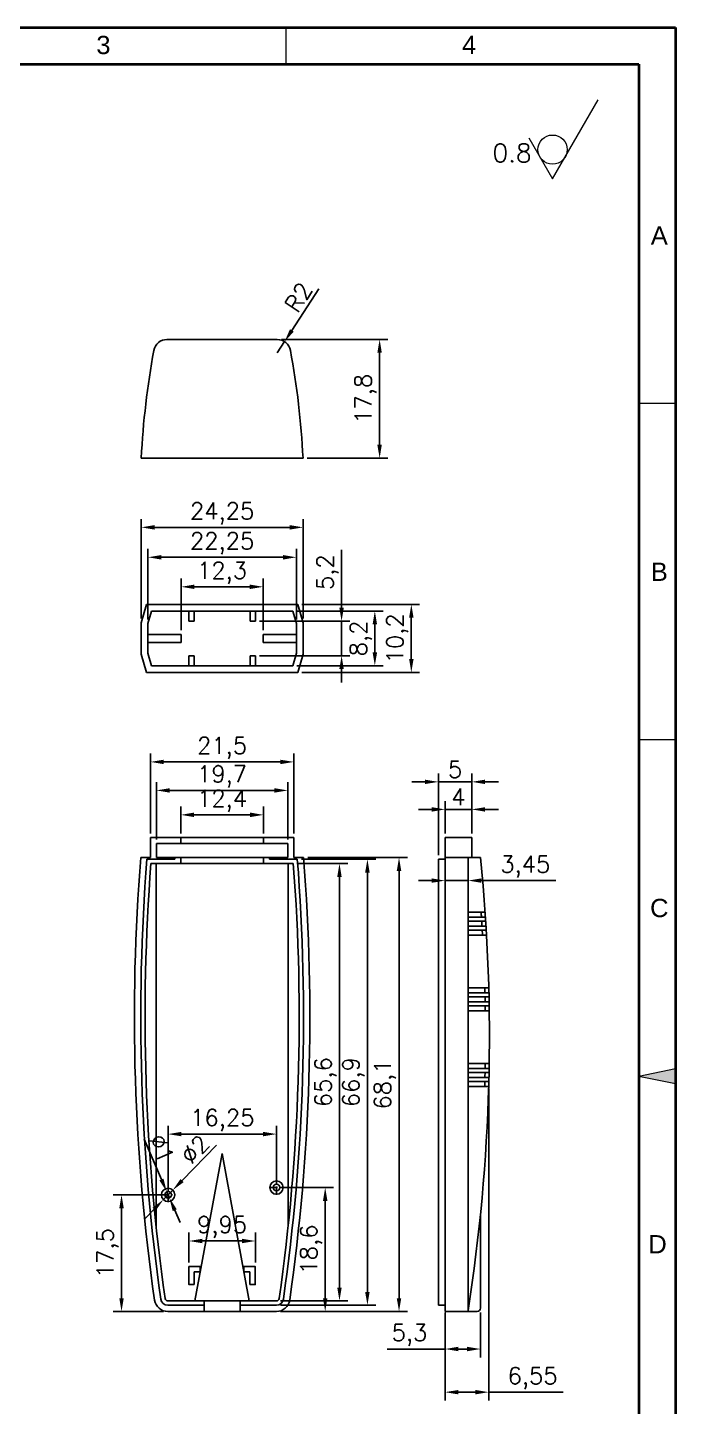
# Model space of a CAD drawing. Header units: millimetres. Extents: x 35339 to 35554, y -471 to -157.
# Drawn here: x 35456.9 to 35554, y -363.5 to -156.7 of the extents above; entities that cross this region are included whole.
import ezdxf
from ezdxf.enums import TextEntityAlignment as Align

# ---------------------------------------------------------------- set-up
doc = ezdxf.new("R2010")
doc.units = ezdxf.units.MM
for name, pattern in [('ACAD_ISO10W100', [18, 12, -3, 0, -3]), ('CENTER', [50.8, 31.75, -6.35, 6.35, -6.35]), ('HIDDEN2', [4.7625, 3.175, -1.5875])]:
    doc.linetypes.add(name, pattern=pattern)
for name, color, linetype, lineweight in [('dim', 82, 'Continuous', 9), ('图层1', 7, 'ACAD_ISO10W100', 15), ('图层5', 7, 'HIDDEN2', 15), ('细实线', 3, 'Continuous', 18)]:
    doc.layers.add(name, color=color, linetype=linetype, lineweight=lineweight)
doc.layers.add('尺寸线', color=7, linetype='Continuous')
doc.styles.get("Standard").update_dxf_attribs({"font": 'txt', "bigfont": 'gbcbig.shx'})
doc.styles.add('样式 3', font='arial.ttf', dxfattribs={"height": 3.8})
doc.dimstyles.new('ISO-25', dxfattribs={"dimtxt": 2.5, "dimasz": 2.5, "dimexe": 1.25, "dimexo": 0.625, "dimtad": 1, "dimtxsty": 'Standard', "dimcen": 2.5, "dimadec": 0, "dimazin": 0, "dimtfac": 1, "dimtmove": 0, "dimatfit": 3, "dimfxl": 0, "dimarcsym": 0})

# ---------------------------------------------------------------- blocks, each defined once
blk = doc.blocks.new('*D2757')
at = {"layer": 'Defpoints', "color": 0, "transparency": 16777216}
for p in [(35498.28, -281.19), (35512.6, -281.19), (35494.23, -349.29)]:
    blk.add_point(p, dxfattribs=at)
at = {"layer": 'dim', "color": 0, "lineweight": -2, "transparency": 16777216}
for p, q in [((35498.91, -281.19), (35513.85, -281.19)), ((35512.6, -347.29), (35512.6, -283.19)), ((35494.85, -349.29), (35513.85, -349.29))]:
    blk.add_line(p, q, dxfattribs=at)
at = {"layer": 'dim', "color": 0, "transparency": 16777216}
for points in [[(35512.26, -283.19), (35512.93, -283.19), (35512.6, -281.19)], [(35512.26, -347.29), (35512.93, -347.29), (35512.6, -349.29)]]:
    blk.add_solid(points, dxfattribs=at)
at = {"layer": 'dim', "color": 0, "transparency": 16777216, "insert": (35510.51, -315.24), "char_height": 2.5, "attachment_point": 5, "rotation": 90}
blk.add_mtext('68,1', dxfattribs=at)
blk = doc.blocks.new('*D2758')
at = {"layer": 'Defpoints', "color": 0, "transparency": 16777216}
for p in [(35497.35, -281.44), (35507.86, -281.44), (35494.23, -348.34)]:
    blk.add_point(p, dxfattribs=at)
at = {"layer": 'dim', "color": 0, "lineweight": -2, "transparency": 16777216}
for p, q in [((35497.97, -281.44), (35509.11, -281.44)), ((35507.86, -346.34), (35507.86, -283.44)), ((35494.85, -348.34), (35509.11, -348.34))]:
    blk.add_line(p, q, dxfattribs=at)
at = {"layer": 'dim', "color": 0, "transparency": 16777216}
for points in [[(35507.52, -283.44), (35508.19, -283.44), (35507.86, -281.44)], [(35507.52, -346.34), (35508.19, -346.34), (35507.86, -348.34)]]:
    blk.add_solid(points, dxfattribs=at)
at = {"layer": 'dim', "color": 0, "transparency": 16777216, "insert": (35505.77, -314.89), "char_height": 2.5, "attachment_point": 5, "rotation": 90}
blk.add_mtext('66,9', dxfattribs=at)
blk = doc.blocks.new('*D2753')
at = {"layer": 'Defpoints', "color": 0, "transparency": 16777216}
for p in [(35496.75, -282.09), (35494.23, -347.69), (35503.67, -347.69)]:
    blk.add_point(p, dxfattribs=at)
at = {"layer": 'dim', "color": 0, "lineweight": -2, "transparency": 16777216}
for p, q in [((35497.37, -282.09), (35504.92, -282.09)), ((35503.67, -284.09), (35503.67, -345.69)), ((35494.85, -347.69), (35504.92, -347.69))]:
    blk.add_line(p, q, dxfattribs=at)
at = {"layer": 'dim', "color": 0, "transparency": 16777216}
for points in [[(35503.34, -284.09), (35504, -284.09), (35503.67, -282.09)], [(35503.34, -345.69), (35504, -345.69), (35503.67, -347.69)]]:
    blk.add_solid(points, dxfattribs=at)
at = {"layer": 'dim', "color": 0, "transparency": 16777216, "insert": (35501.59, -314.89), "char_height": 2.5, "attachment_point": 5, "rotation": 90}
blk.add_mtext('65,6', dxfattribs=at)
blk = doc.blocks.new('*D2754')
at = {"layer": 'Defpoints', "color": 0, "transparency": 16777216}
for p in [(35475.33, -266.85), (35475.33, -278.19), (35496.83, -278.19)]:
    blk.add_point(p, dxfattribs=at)
at = {"layer": 'dim', "color": 0, "lineweight": -2, "transparency": 16777216}
for p, q in [((35475.33, -277.57), (35475.33, -265.6)), ((35496.83, -277.57), (35496.83, -265.6)), ((35494.83, -266.85), (35477.33, -266.85))]:
    blk.add_line(p, q, dxfattribs=at)
at = {"layer": 'dim', "color": 0, "transparency": 16777216}
for points in [[(35477.33, -266.52), (35477.33, -267.18), (35475.33, -266.85)], [(35494.83, -266.52), (35494.83, -267.18), (35496.83, -266.85)]]:
    blk.add_solid(points, dxfattribs=at)
at = {"layer": 'dim', "color": 0, "transparency": 16777216, "insert": (35486.08, -264.77), "char_height": 2.5, "attachment_point": 5}
blk.add_mtext('21,5', dxfattribs=at)
blk = doc.blocks.new('*D2755')
at = {"layer": 'Defpoints', "color": 0, "transparency": 16777216}
for p in [(35479.88, -274.79), (35479.88, -278.19), (35492.28, -278.19)]:
    blk.add_point(p, dxfattribs=at)
at = {"layer": 'dim', "color": 0, "lineweight": -2, "transparency": 16777216}
for p, q in [((35479.88, -277.57), (35479.88, -273.54)), ((35490.28, -274.79), (35481.88, -274.79)), ((35492.28, -277.57), (35492.28, -273.54))]:
    blk.add_line(p, q, dxfattribs=at)
at = {"layer": 'dim', "color": 0, "transparency": 16777216}
for points in [[(35481.88, -274.45), (35481.88, -275.12), (35479.88, -274.79)], [(35490.28, -274.45), (35490.28, -275.12), (35492.28, -274.79)]]:
    blk.add_solid(points, dxfattribs=at)
at = {"layer": 'dim', "color": 0, "transparency": 16777216, "insert": (35486.08, -272.7), "char_height": 2.5, "attachment_point": 5}
blk.add_mtext('12,4', dxfattribs=at)
blk = doc.blocks.new('*D2756')
at = {"layer": 'Defpoints', "color": 0, "transparency": 16777216}
for p in [(35495.93, -271.12), (35476.23, -279.09), (35495.93, -279.09)]:
    blk.add_point(p, dxfattribs=at)
at = {"layer": 'dim', "color": 0, "lineweight": -2, "transparency": 16777216}
for p, q in [((35476.23, -278.47), (35476.23, -269.87)), ((35495.93, -278.47), (35495.93, -269.87)), ((35478.23, -271.12), (35493.93, -271.12))]:
    blk.add_line(p, q, dxfattribs=at)
at = {"layer": 'dim', "color": 0, "transparency": 16777216}
for points in [[(35478.23, -270.79), (35478.23, -271.46), (35476.23, -271.12)], [(35493.93, -270.79), (35493.93, -271.46), (35495.93, -271.12)]]:
    blk.add_solid(points, dxfattribs=at)
at = {"layer": 'dim', "color": 0, "transparency": 16777216, "insert": (35486.08, -269.04), "char_height": 2.5, "attachment_point": 5}
blk.add_mtext('19,7', dxfattribs=at)
blk = doc.blocks.new('*D2759')
at = {"layer": 'Defpoints', "color": 0, "transparency": 16777216}
for p in [(35471, -331.79), (35477.94, -331.79), (35477.94, -349.29)]:
    blk.add_point(p, dxfattribs=at)
at = {"layer": 'dim', "color": 0, "lineweight": -2, "transparency": 16777216}
for p, q in [((35477.31, -331.79), (35469.75, -331.79)), ((35471, -347.29), (35471, -333.79)), ((35477.31, -349.29), (35469.75, -349.29))]:
    blk.add_line(p, q, dxfattribs=at)
at = {"layer": 'dim', "color": 0, "transparency": 16777216}
for points in [[(35470.67, -333.79), (35471.33, -333.79), (35471, -331.79)], [(35470.67, -347.29), (35471.33, -347.29), (35471, -349.29)]]:
    blk.add_solid(points, dxfattribs=at)
at = {"layer": 'dim', "color": 0, "transparency": 16777216, "insert": (35468.92, -340.54), "char_height": 2.5, "attachment_point": 5, "rotation": 90}
blk.add_mtext('17,5', dxfattribs=at)
blk = doc.blocks.new('*D2760')
at = {"layer": 'Defpoints', "color": 0, "transparency": 16777216}
for p in [(35494.23, -330.69), (35494.23, -349.29), (35501.53, -349.29)]:
    blk.add_point(p, dxfattribs=at)
at = {"layer": 'dim', "color": 0, "lineweight": -2, "transparency": 16777216}
for p, q in [((35494.86, -330.69), (35502.78, -330.69)), ((35501.53, -332.69), (35501.53, -347.29)), ((35494.85, -349.29), (35502.78, -349.29))]:
    blk.add_line(p, q, dxfattribs=at)
at = {"layer": 'dim', "color": 0, "transparency": 16777216}
for points in [[(35501.2, -332.69), (35501.86, -332.69), (35501.53, -330.69)], [(35501.2, -347.29), (35501.86, -347.29), (35501.53, -349.29)]]:
    blk.add_solid(points, dxfattribs=at)
at = {"layer": 'dim', "color": 0, "transparency": 16777216, "insert": (35499.45, -339.99), "char_height": 2.5, "attachment_point": 5, "rotation": 90}
blk.add_mtext('18,6', dxfattribs=at)
blk = doc.blocks.new('*D2761')
at = {"layer": 'Defpoints', "color": 0, "transparency": 16777216}
for p in [(35477.98, -322.68), (35494.23, -330.69), (35477.98, -331.79)]:
    blk.add_point(p, dxfattribs=at)
at = {"layer": 'dim', "color": 0, "lineweight": -2, "transparency": 16777216}
for p, q in [((35477.98, -331.17), (35477.98, -321.43)), ((35494.23, -330.07), (35494.23, -321.43)), ((35492.23, -322.68), (35479.98, -322.68))]:
    blk.add_line(p, q, dxfattribs=at)
at = {"layer": 'dim', "color": 0, "transparency": 16777216}
for points in [[(35479.98, -322.34), (35479.98, -323.01), (35477.98, -322.68)], [(35492.23, -322.34), (35492.23, -323.01), (35494.23, -322.68)]]:
    blk.add_solid(points, dxfattribs=at)
at = {"layer": 'dim', "color": 0, "transparency": 16777216, "insert": (35486.11, -320.59), "char_height": 2.5, "attachment_point": 5}
blk.add_mtext('16,25', dxfattribs=at)
blk = doc.blocks.new('*D2762')
at = {"layer": 'Defpoints', "color": 0, "transparency": 16777216}
for p in [(35481.11, -338.71), (35481.11, -342.54), (35491.06, -342.54)]:
    blk.add_point(p, dxfattribs=at)
at = {"layer": 'dim', "color": 0, "lineweight": -2, "transparency": 16777216}
for p, q in [((35481.11, -341.92), (35481.11, -337.46)), ((35489.06, -338.71), (35483.11, -338.71)), ((35491.06, -341.92), (35491.06, -337.46))]:
    blk.add_line(p, q, dxfattribs=at)
at = {"layer": 'dim', "color": 0, "transparency": 16777216}
for points in [[(35483.11, -338.38), (35483.11, -339.05), (35481.11, -338.71)], [(35489.06, -338.38), (35489.06, -339.05), (35491.06, -338.71)]]:
    blk.add_solid(points, dxfattribs=at)
at = {"layer": 'dim', "color": 0, "transparency": 16777216, "insert": (35486.08, -336.63), "char_height": 2.5, "attachment_point": 5}
blk.add_mtext('9,95', dxfattribs=at)
blk = doc.blocks.new('*D2763')
at = {"layer": 'Defpoints', "color": 0, "transparency": 16777216}
for p in [(35477.28, -332.51), (35478.68, -331.08)]:
    blk.add_point(p, dxfattribs=at)
at = {"layer": 'dim', "color": 0, "lineweight": -2, "transparency": 16777216}
for p, q in [((35485.26, -324.34), (35480.08, -329.65)), ((35477.28, -332.51), (35478.68, -331.08)), ((35475.89, -333.94), (35474.49, -335.37))]:
    blk.add_line(p, q, dxfattribs=at)
at = {"layer": 'dim', "color": 0, "transparency": 16777216}
for points in [[(35479.84, -329.42), (35480.31, -329.88), (35478.68, -331.08)], [(35475.65, -333.71), (35476.12, -334.17), (35477.28, -332.51)]]:
    blk.add_solid(points, dxfattribs=at)
at = {"layer": 'dim', "color": 0, "transparency": 16777216, "insert": (35482.02, -324.97), "char_height": 2.5, "attachment_point": 5, "rotation": 45.6877}
blk.add_mtext('∅2', dxfattribs=at)
blk = doc.blocks.new('*D2764')
at = {"layer": 'Defpoints', "color": 0, "transparency": 16777216}
for p in [(35477.78, -331.34), (35478.18, -332.25)]:
    blk.add_point(p, dxfattribs=at)
at = {"layer": 'dim', "color": 0, "lineweight": -2, "transparency": 16777216}
for p, q in [((35474.37, -323.46), (35476.99, -329.5)), ((35478.18, -332.25), (35477.78, -331.34)), ((35478.98, -334.09), (35479.77, -335.92))]:
    blk.add_line(p, q, dxfattribs=at)
at = {"layer": 'dim', "color": 0, "transparency": 16777216}
for points in [[(35477.29, -329.37), (35476.68, -329.63), (35477.78, -331.34)], [(35479.28, -333.96), (35478.67, -334.22), (35478.18, -332.25)]]:
    blk.add_solid(points, dxfattribs=at)
at = {"layer": 'dim', "color": 0, "transparency": 16777216, "insert": (35477, -324.82), "char_height": 2.5, "attachment_point": 5, "rotation": 293.4368}
blk.add_mtext('∅1', dxfattribs=at)
blk = doc.blocks.new('*D2765')
at = {"layer": 'Defpoints', "color": 0, "transparency": 16777216}
for p in [(35523.5, -273.97), (35519.5, -278.19), (35523.5, -278.19)]:
    blk.add_point(p, dxfattribs=at)
at = {"layer": 'dim', "color": 0, "lineweight": -2, "transparency": 16777216}
for p, q in [((35519.5, -277.57), (35519.5, -272.72)), ((35523.5, -277.57), (35523.5, -272.72)), ((35517.5, -273.97), (35515.5, -273.97)), ((35519.5, -273.97), (35523.5, -273.97)), ((35525.5, -273.97), (35527.5, -273.97))]:
    blk.add_line(p, q, dxfattribs=at)
at = {"layer": 'dim', "color": 0, "transparency": 16777216}
for points in [[(35517.5, -273.64), (35517.5, -274.31), (35519.5, -273.97)], [(35525.5, -273.64), (35525.5, -274.31), (35523.5, -273.97)]]:
    blk.add_solid(points, dxfattribs=at)
at = {"layer": 'dim', "color": 0, "transparency": 16777216, "insert": (35521.5, -272.1), "char_height": 2.5, "attachment_point": 5}
blk.add_mtext('4', dxfattribs=at)
blk = doc.blocks.new('*D2766')
at = {"layer": 'Defpoints', "color": 0, "transparency": 16777216}
for p in [(35518.5, -269.84), (35523.5, -278.19), (35518.5, -281.44)]:
    blk.add_point(p, dxfattribs=at)
at = {"layer": 'dim', "color": 0, "lineweight": -2, "transparency": 16777216}
for p, q in [((35518.5, -280.82), (35518.5, -268.59)), ((35523.5, -277.57), (35523.5, -268.59)), ((35516.5, -269.84), (35514.5, -269.84)), ((35523.5, -269.84), (35518.5, -269.84)), ((35525.5, -269.84), (35527.5, -269.84))]:
    blk.add_line(p, q, dxfattribs=at)
at = {"layer": 'dim', "color": 0, "transparency": 16777216}
for points in [[(35516.5, -269.51), (35516.5, -270.17), (35518.5, -269.84)], [(35525.5, -269.51), (35525.5, -270.17), (35523.5, -269.84)]]:
    blk.add_solid(points, dxfattribs=at)
at = {"layer": 'dim', "color": 0, "transparency": 16777216, "insert": (35521, -267.97), "char_height": 2.5, "attachment_point": 5}
blk.add_mtext('5', dxfattribs=at)
blk = doc.blocks.new('*D2767')
at = {"layer": 'Defpoints', "color": 0, "transparency": 16777216}
for p in [(35519.5, -281.19), (35522.95, -281.19), (35522.95, -284.65)]:
    blk.add_point(p, dxfattribs=at)
at = {"layer": 'dim', "color": 0, "lineweight": -2, "transparency": 16777216}
for p, q in [((35519.5, -281.82), (35519.5, -285.9)), ((35522.95, -281.82), (35522.95, -285.9)), ((35517.5, -284.65), (35515.5, -284.65)), ((35519.5, -284.65), (35522.95, -284.65)), ((35524.95, -284.65), (35536.12, -284.65))]:
    blk.add_line(p, q, dxfattribs=at)
at = {"layer": 'dim', "color": 0, "transparency": 16777216}
for points in [[(35517.5, -284.32), (35517.5, -284.98), (35519.5, -284.65)], [(35524.95, -284.32), (35524.95, -284.98), (35522.95, -284.65)]]:
    blk.add_solid(points, dxfattribs=at)
at = {"layer": 'dim', "color": 0, "transparency": 16777216, "insert": (35531.53, -282.57), "char_height": 2.5, "attachment_point": 5}
blk.add_mtext('3,45', dxfattribs=at)
blk = doc.blocks.new('*D2768')
at = {"layer": 'Defpoints', "color": 0, "transparency": 16777216}
for p in [(35519.5, -348.79), (35524.8, -348.79), (35519.5, -354.92)]:
    blk.add_point(p, dxfattribs=at)
at = {"layer": 'dim', "color": 0, "lineweight": -2, "transparency": 16777216}
for p, q in [((35519.5, -349.42), (35519.5, -356.17)), ((35524.8, -349.42), (35524.8, -356.17)), ((35519.5, -354.92), (35510.83, -354.92)), ((35522.8, -354.92), (35521.5, -354.92))]:
    blk.add_line(p, q, dxfattribs=at)
at = {"layer": 'dim', "color": 0, "transparency": 16777216}
for points in [[(35521.5, -354.58), (35521.5, -355.25), (35519.5, -354.92)], [(35522.8, -354.58), (35522.8, -355.25), (35524.8, -354.92)]]:
    blk.add_solid(points, dxfattribs=at)
at = {"layer": 'dim', "color": 0, "transparency": 16777216, "insert": (35514.17, -352.83), "char_height": 2.5, "attachment_point": 5}
blk.add_mtext('5,3', dxfattribs=at)
blk = doc.blocks.new('*D2769')
at = {"layer": 'Defpoints', "color": 0, "transparency": 16777216}
for p in [(35526.05, -315.24), (35519.5, -349.29), (35526.05, -361.39)]:
    blk.add_point(p, dxfattribs=at)
at = {"layer": 'dim', "color": 0, "lineweight": -2, "transparency": 16777216}
for p, q in [((35526.05, -315.86), (35526.05, -362.64)), ((35519.5, -349.92), (35519.5, -362.64)), ((35521.5, -361.39), (35524.05, -361.39)), ((35526.05, -361.39), (35537.22, -361.39))]:
    blk.add_line(p, q, dxfattribs=at)
at = {"layer": 'dim', "color": 0, "transparency": 16777216}
for points in [[(35521.5, -361.06), (35521.5, -361.72), (35519.5, -361.39)], [(35524.05, -361.06), (35524.05, -361.72), (35526.05, -361.39)]]:
    blk.add_solid(points, dxfattribs=at)
at = {"layer": 'dim', "color": 0, "transparency": 16777216, "insert": (35532.63, -359.31), "char_height": 2.5, "attachment_point": 5}
blk.add_mtext('6,55', dxfattribs=at)
blk = doc.blocks.new('*D2770')
at = {"layer": 'Defpoints', "color": 0, "transparency": 16777216}
for p in [(35473.96, -231.66), (35473.96, -245.97), (35498.21, -245.97)]:
    blk.add_point(p, dxfattribs=at)
at = {"layer": 'dim', "color": 0, "lineweight": -2, "transparency": 16777216}
for p, q in [((35473.96, -245.34), (35473.96, -230.41)), ((35498.21, -245.34), (35498.21, -230.41)), ((35496.21, -231.66), (35475.96, -231.66))]:
    blk.add_line(p, q, dxfattribs=at)
at = {"layer": 'dim', "color": 0, "transparency": 16777216}
for points in [[(35475.96, -231.33), (35475.96, -232), (35473.96, -231.66)], [(35496.21, -231.33), (35496.21, -232), (35498.21, -231.66)]]:
    blk.add_solid(points, dxfattribs=at)
at = {"layer": 'dim', "color": 0, "transparency": 16777216, "insert": (35486.08, -229.58), "char_height": 2.5, "attachment_point": 5}
blk.add_mtext('24,25', dxfattribs=at)
blk = doc.blocks.new('*D2771')
at = {"layer": 'Defpoints', "color": 0, "transparency": 16777216}
for p in [(35497.21, -236.15), (35474.96, -246.11), (35497.21, -246.11)]:
    blk.add_point(p, dxfattribs=at)
at = {"layer": 'dim', "color": 0, "lineweight": -2, "transparency": 16777216}
for p, q in [((35474.96, -245.48), (35474.96, -234.9)), ((35497.21, -245.48), (35497.21, -234.9)), ((35476.96, -236.15), (35495.21, -236.15))]:
    blk.add_line(p, q, dxfattribs=at)
at = {"layer": 'dim', "color": 0, "transparency": 16777216}
for points in [[(35476.96, -235.82), (35476.96, -236.49), (35474.96, -236.15)], [(35495.21, -235.82), (35495.21, -236.49), (35497.21, -236.15)]]:
    blk.add_solid(points, dxfattribs=at)
at = {"layer": 'dim', "color": 0, "transparency": 16777216, "insert": (35486.08, -234.07), "char_height": 2.5, "attachment_point": 5}
blk.add_mtext('22,25', dxfattribs=at)
blk = doc.blocks.new('*D2772')
at = {"layer": 'Defpoints', "color": 0, "transparency": 16777216}
for p in [(35492.23, -240.58), (35479.93, -247.72), (35492.23, -247.72)]:
    blk.add_point(p, dxfattribs=at)
at = {"layer": 'dim', "color": 0, "lineweight": -2, "transparency": 16777216}
for p, q in [((35479.93, -247.1), (35479.93, -239.33)), ((35492.23, -247.1), (35492.23, -239.33)), ((35481.93, -240.58), (35490.23, -240.58))]:
    blk.add_line(p, q, dxfattribs=at)
at = {"layer": 'dim', "color": 0, "transparency": 16777216}
for points in [[(35481.93, -240.25), (35481.93, -240.91), (35479.93, -240.58)], [(35490.23, -240.25), (35490.23, -240.91), (35492.23, -240.58)]]:
    blk.add_solid(points, dxfattribs=at)
at = {"layer": 'dim', "color": 0, "transparency": 16777216, "insert": (35486.08, -238.5), "char_height": 2.5, "attachment_point": 5}
blk.add_mtext('12,3', dxfattribs=at)
blk = doc.blocks.new('*D2773')
at = {"layer": 'Defpoints', "color": 0, "transparency": 16777216}
for p in [(35497.41, -243.22), (35514.44, -243.22), (35497.41, -253.42)]:
    blk.add_point(p, dxfattribs=at)
at = {"layer": 'dim', "color": 0, "lineweight": -2, "transparency": 16777216}
for p, q in [((35498.03, -243.22), (35515.69, -243.22)), ((35514.44, -251.42), (35514.44, -245.22)), ((35498.03, -253.42), (35515.69, -253.42))]:
    blk.add_line(p, q, dxfattribs=at)
at = {"layer": 'dim', "color": 0, "transparency": 16777216}
for points in [[(35514.11, -245.22), (35514.78, -245.22), (35514.44, -243.22)], [(35514.11, -251.42), (35514.78, -251.42), (35514.44, -253.42)]]:
    blk.add_solid(points, dxfattribs=at)
at = {"layer": 'dim', "color": 0, "transparency": 16777216, "insert": (35512.36, -248.32), "char_height": 2.5, "attachment_point": 5, "rotation": 90}
blk.add_mtext('10,2', dxfattribs=at)
blk = doc.blocks.new('*D2774')
at = {"layer": 'Defpoints', "color": 0, "transparency": 16777216}
for p in [(35496.66, -244.22), (35508.97, -244.22), (35496.66, -252.42)]:
    blk.add_point(p, dxfattribs=at)
at = {"layer": 'dim', "color": 0, "lineweight": -2, "transparency": 16777216}
for p, q in [((35497.28, -244.22), (35510.22, -244.22)), ((35508.97, -250.42), (35508.97, -246.22)), ((35497.28, -252.42), (35510.22, -252.42))]:
    blk.add_line(p, q, dxfattribs=at)
at = {"layer": 'dim', "color": 0, "transparency": 16777216}
for points in [[(35508.64, -246.22), (35509.31, -246.22), (35508.97, -244.22)], [(35508.64, -250.42), (35509.31, -250.42), (35508.97, -252.42)]]:
    blk.add_solid(points, dxfattribs=at)
at = {"layer": 'dim', "color": 0, "transparency": 16777216, "insert": (35506.89, -248.32), "char_height": 2.5, "attachment_point": 5, "rotation": 90}
blk.add_mtext('8,2', dxfattribs=at)
blk = doc.blocks.new('*D2775')
at = {"layer": 'Defpoints', "color": 0, "transparency": 16777216}
for p in [(35491.06, -245.72), (35503.99, -245.72), (35491.06, -250.92)]:
    blk.add_point(p, dxfattribs=at)
at = {"layer": 'dim', "color": 0, "lineweight": -2, "transparency": 16777216}
for p, q in [((35503.99, -243.72), (35503.99, -235.05)), ((35491.69, -245.72), (35505.24, -245.72)), ((35503.99, -250.92), (35503.99, -245.72)), ((35491.69, -250.92), (35505.24, -250.92)), ((35503.99, -252.92), (35503.99, -254.92))]:
    blk.add_line(p, q, dxfattribs=at)
at = {"layer": 'dim', "color": 0, "transparency": 16777216}
for points in [[(35503.65, -243.72), (35504.32, -243.72), (35503.99, -245.72)], [(35503.65, -252.92), (35504.32, -252.92), (35503.99, -250.92)]]:
    blk.add_solid(points, dxfattribs=at)
at = {"layer": 'dim', "color": 0, "transparency": 16777216, "insert": (35501.9, -238.39), "char_height": 2.5, "attachment_point": 5, "rotation": 90}
blk.add_mtext('5,2', dxfattribs=at)
blk = doc.blocks.new('*D2776')
at = {"layer": 'Defpoints', "color": 0, "transparency": 16777216}
for p in [(35494.35, -203.48), (35509.69, -203.48), (35498.21, -221.28)]:
    blk.add_point(p, dxfattribs=at)
at = {"layer": 'dim', "color": 0, "lineweight": -2, "transparency": 16777216}
for p, q in [((35494.98, -203.48), (35510.94, -203.48)), ((35509.69, -219.28), (35509.69, -205.48)), ((35498.83, -221.28), (35510.94, -221.28))]:
    blk.add_line(p, q, dxfattribs=at)
at = {"layer": 'dim', "color": 0, "transparency": 16777216}
for points in [[(35509.35, -205.48), (35510.02, -205.48), (35509.69, -203.48)], [(35509.35, -219.28), (35510.02, -219.28), (35509.69, -221.28)]]:
    blk.add_solid(points, dxfattribs=at)
at = {"layer": 'dim', "color": 0, "transparency": 16777216, "insert": (35507.6, -212.38), "char_height": 2.5, "attachment_point": 5, "rotation": 90}
blk.add_mtext('17,8', dxfattribs=at)
blk = doc.blocks.new('*D2777')
at = {"layer": 'Defpoints', "color": 0, "transparency": 16777216}
for p in [(35495.44, -203.8), (35494.35, -205.48)]:
    blk.add_point(p, dxfattribs=at)
at = {"layer": 'dim', "color": 0, "lineweight": -2, "transparency": 16777216}
for p, q in [((35500.56, -195.9), (35496.53, -202.12)), ((35494.35, -205.48), (35495.44, -203.8))]:
    blk.add_line(p, q, dxfattribs=at)
at = {"layer": 'dim', "color": 0, "transparency": 16777216}
blk.add_solid([(35496.25, -201.94), (35496.81, -202.31), (35495.44, -203.8)], dxfattribs=at)
at = {"layer": 'dim', "color": 0, "transparency": 16777216, "insert": (35497.52, -197.15), "char_height": 2.5, "attachment_point": 5, "rotation": 57.0377}
blk.add_mtext('R2', dxfattribs=at)

msp = doc.modelspace()

# ---------------------------------------------------------------- hatches: boundary and pattern name
at = {"layer": '图层1'}
msp.add_hatch(color=0, dxfattribs=at).paths.add_polyline_path([(35548.547, -313.979), (35554.029, -312.851), (35554.029, -315.107)])

# ---------------------------------------------------------------- linework, layer by layer
for p, q in [((35477.81, -203.48), (35494.351, -203.48)), ((35498.206, -221.28), (35473.956, -221.28)), ((35474.756, -243.221), (35473.956, -245.966)), ((35497.406, -243.221), (35474.756, -243.221)), ((35497.406, -243.221), (35498.206, -245.966)), ((35473.956, -245.966), (35473.956, -250.675)), ((35475.506, -244.221), (35474.956, -246.109)), ((35474.956, -246.109), (35474.956, -250.532)), ((35496.656, -244.221), (35475.506, -244.221)), ((35481.1, -245.721), (35481.1, -244.221)), ((35481.9, -245.721), (35481.1, -245.721)), ((35481.9, -244.221), (35481.9, -245.721)), ((35490.262, -244.221), (35490.262, -245.721)), ((35490.262, -245.721), (35491.062, -245.721)), ((35491.062, -245.721), (35491.062, -244.221)), ((35496.656, -244.221), (35497.206, -246.109)), ((35497.206, -246.109), (35497.206, -250.532)), ((35498.206, -245.966), (35498.206, -250.675)), ((35479.931, -247.721), (35474.956, -247.721)), ((35479.931, -247.721), (35479.931, -248.921)), ((35492.231, -247.721), (35492.231, -248.921)), ((35492.231, -247.721), (35497.206, -247.721)), ((35479.931, -248.921), (35474.956, -248.921)), ((35492.231, -248.921), (35497.206, -248.921)), ((35474.756, -253.421), (35473.956, -250.675)), ((35475.506, -252.421), (35474.956, -250.532)), ((35481.9, -250.921), (35481.1, -250.921)), ((35481.1, -250.921), (35481.1, -252.421)), ((35481.9, -252.421), (35481.9, -250.921)), ((35490.262, -252.421), (35490.262, -250.921)), ((35490.262, -250.921), (35491.062, -250.921)), ((35491.062, -250.921), (35491.062, -252.421)), ((35496.656, -252.421), (35497.206, -250.532)), ((35497.406, -253.421), (35498.206, -250.675)), ((35497.406, -253.421), (35474.756, -253.421)), ((35496.656, -252.421), (35475.506, -252.421)), ((35496.831, -278.195), (35475.331, -278.195)), ((35475.331, -278.195), (35475.331, -281.195)), ((35495.931, -279.095), (35476.231, -279.095)), ((35476.231, -279.095), (35476.231, -281.195)), ((35479.881, -279.095), (35479.881, -278.195)), ((35492.281, -279.095), (35492.281, -278.195)), ((35495.931, -281.195), (35495.931, -279.095)), ((35496.831, -281.195), (35496.831, -278.195)), ((35519.5, -281.195), (35519.5, -278.195)), ((35519.5, -278.195), (35523.5, -278.195)), ((35523.5, -278.195), (35523.5, -281.195)), ((35473.881, -281.195), (35475.331, -281.195)), ((35476.231, -281.195), (35495.931, -281.195)), ((35476.231, -281.195), (35495.931, -281.195)), ((35478.981, -281.445), (35478.981, -281.195)), ((35479.881, -282.095), (35479.881, -281.195)), ((35492.281, -282.095), (35492.281, -281.195)), ((35493.181, -281.445), (35493.181, -281.195)), ((35496.831, -281.195), (35498.281, -281.195)), ((35519.5, -281.195), (35519.5, -349.295)), ((35522.95, -281.195), (35519.5, -281.195)), ((35519.5, -281.195), (35524.8, -281.195)), ((35522.95, -349.295), (35522.95, -281.195)), ((35474.814, -281.445), (35478.981, -281.445)), ((35475.415, -282.095), (35496.746, -282.095)), ((35476.181, -282.095), (35476.181, -336.42)), ((35493.181, -281.445), (35497.348, -281.445)), ((35495.981, -282.095), (35495.981, -336.42)), ((35519.5, -281.445), (35518.5, -281.445)), ((35518.5, -281.445), (35518.5, -348.345)), ((35525.501, -289.395), (35522.95, -289.395)), ((35525.552, -290.145), (35522.95, -290.145)), ((35525.591, -290.745), (35522.95, -290.745)), ((35525.639, -291.495), (35522.95, -291.495)), ((35525.676, -292.095), (35522.95, -292.095)), ((35525.719, -292.845), (35522.95, -292.845)), ((35526.051, -300.745), (35522.95, -300.745)), ((35526.07, -301.495), (35522.95, -301.495)), ((35526.084, -302.095), (35522.95, -302.095)), ((35526.1, -302.845), (35522.95, -302.845)), ((35526.111, -303.445), (35522.95, -303.445)), ((35526.122, -304.195), (35522.95, -304.195)), ((35526.117, -312.095), (35522.95, -312.095)), ((35526.105, -312.845), (35522.95, -312.845)), ((35526.093, -313.445), (35522.95, -313.445)), ((35526.077, -314.195), (35522.95, -314.195)), ((35526.062, -314.795), (35522.95, -314.795)), ((35526.042, -315.545), (35522.95, -315.545)), ((35486.081, -325.595), (35482.003, -347.695)), ((35486.081, -325.595), (35490.158, -347.695)), ((35524.8, -348.795), (35524.802, -334.749)), ((35482.806, -343.345), (35481.906, -343.345)), ((35481.906, -343.345), (35481.906, -345.245)), ((35489.356, -343.345), (35490.256, -343.345)), ((35490.256, -343.345), (35490.256, -345.245)), ((35477.935, -347.695), (35494.227, -347.695)), ((35477.935, -348.345), (35483.381, -348.345)), ((35477.935, -349.295), (35494.227, -349.295)), ((35483.381, -349.295), (35483.381, -347.695)), ((35488.781, -349.295), (35488.781, -347.695)), ((35488.781, -348.345), (35494.227, -348.345)), ((35518.5, -348.345), (35519.5, -348.345)), ((35519.5, -349.295), (35522.95, -349.295)), ((35522.95, -349.295), (35524.3, -349.295))]:
    msp.add_line(p, q)
at = {"color": 1, "linetype": 'CENTER', "ltscale": 0.04}
for p, q in [((35477.981, -332.895), (35477.981, -330.695)), ((35493.131, -330.695), (35495.331, -330.695)), ((35494.231, -331.795), (35494.231, -329.595)), ((35476.881, -331.795), (35479.081, -331.795))]:
    msp.add_line(p, q, dxfattribs=at)
for points in [[(35482.806, -343.345), (35482.806, -342.545), (35481.106, -342.545), (35481.106, -345.245), (35481.906, -345.245)], [(35489.356, -343.345), (35489.356, -342.545), (35491.056, -342.545), (35491.056, -345.245), (35490.256, -345.245)]]:
    msp.add_lwpolyline(points)
for centre, radius in [((35477.981, -331.795), 1), ((35494.231, -330.695), 1), ((35494.231, -330.695), 0.5), ((35477.981, -331.795), 0.5)]:
    msp.add_circle(centre, radius)
for centre, radius, start, end in [((35477.81, -205.48), 2, 90, 169.57794), ((35494.351, -205.48), 2, 10.42206, 90), ((35597.81, -227.552), 124.013, 169.57794, 177.10107), ((35374.352, -227.552), 124.013, 2.89893, 10.42206), ((35773.179, -305.066), 300.249, 175.43987, 188.13979), ((35198.983, -305.066), 300.249, 351.86021, 4.56013), ((35259.526, -307.981), 266.623, 351.11559, 5.76596), ((35773.179, -305.066), 299.299, 175.47338, 188.13979), ((35773.179, -305.066), 298.649, 175.58859, 188.13979), ((35198.983, -305.066), 298.649, 351.86021, 4.41141), ((35198.983, -305.066), 299.299, 351.86021, 4.52662), ((35259.526, -307.981), 266.023, 3.84446, 4.00637), ((35259.526, -307.981), 266.023, 3.55309, 3.71495), ((35259.526, -307.981), 266.023, 3.26181, 3.42362), ((35259.526, -307.981), 266.023, 1.39716, 1.55875), ((35259.526, -307.981), 266.023, 1.10633, 1.2679), ((35259.526, -307.981), 266.023, 0.81553, 0.97708), ((35259.526, -307.981), 266.023, 358.95241, 359.11397), ((35259.526, -307.981), 266.023, 358.66158, 358.82316), ((35259.526, -307.981), 266.023, 358.37073, 358.53232), ((35477.935, -347.295), 1.05, 188.13979, 270), ((35477.935, -347.295), 0.4, 188.13979, 270), ((35494.227, -347.295), 0.4, 270, 351.86021), ((35494.227, -347.295), 1.05, 270, 351.86021), ((35477.935, -347.295), 2, 188.13979, 270), ((35494.227, -347.295), 2, 270, 351.86021), ((35524.3, -348.795), 0.5, 270, 359.99267)]:
    msp.add_arc(centre, radius, start, end)
at = {"layer": '图层1', "color": 0}
for p, q in [((35495.698, -162.175), (35495.698, -156.693)), ((35554.029, -213.105), (35548.547, -213.105)), ((35554.029, -263.542), (35548.547, -263.542)), ((35548.547, -313.979), (35554.029, -312.851)), ((35548.547, -313.979), (35554.029, -315.107))]:
    msp.add_line(p, q, dxfattribs=at)
at = {"layer": '尺寸线', "color": 0, "lineweight": 40}
for p, q in [((35338.686, -156.693), (35554.029, -156.693)), ((35554.029, -156.693), (35554.029, -471.265)), ((35344.168, -162.175), (35548.547, -162.175)), ((35548.547, -162.175), (35548.547, -465.783))]:
    msp.add_line(p, q, dxfattribs=at)
at = {"layer": '细实线', "color": 0}
for p, q in [((35535.619, -179.391), (35542.472, -167.521)), ((35532.051, -173.209), (35535.619, -179.391))]:
    msp.add_line(p, q, dxfattribs=at)
msp.add_circle((35535.619, -175.005), 2.193, dxfattribs=at)

# ---------------------------------------------------------------- texts
at = {"layer": '图层1', "color": 0, "style": '样式 3'}
for s, p in [('B', (35551.614, -238.324)), ('C', (35551.614, -288.76)), ('D', (35551.357, -339.197))]:
    msp.add_text(s, height=2.741, dxfattribs=at).set_placement(p, align=Align.MIDDLE)
at = {"layer": '图层5', "color": 0, "style": '样式 3'}
for s, p in [('3', (35468.287, -159.301)), ('4', (35523.109, -159.301)), ('A', (35551.614, -187.887))]:
    msp.add_text(s, height=2.741, dxfattribs=at).set_placement(p, align=Align.MIDDLE)
at = {"layer": '细实线', "color": 0, "insert": (35526.606, -174.128), "char_height": 2.7411, "width": 10.23388, "attachment_point": 1}
msp.add_mtext('0.8', dxfattribs=at)

# ---------------------------------------------------------------- dimensions: what is measured, and where the dimension line sits
at = {"layer": 'dim'}
dim = msp.add_radius_dim(center=(35494.351, -205.48), mpoint=(35495.44, -203.802), dimstyle='ISO-25', override={"dimasz": 2}, dxfattribs=at)
dim.commit()
dim.dimension.update_dxf_attribs({"geometry": '*D2777', "text_midpoint": (35497.516, -197.154)})
for base, p1, p2, picture, middle in [((35509.686, -203.48), (35498.206, -221.28), (35494.351, -203.48), '*D2776', (35507.603, -212.38)), ((35503.987, -245.721), (35491.062, -250.921), (35491.062, -245.721), '*D2775', (35501.904, -238.387)), ((35514.443, -243.221), (35497.406, -253.421), (35497.406, -243.221), '*D2773', (35512.36, -248.321)), ((35508.974, -244.221), (35496.656, -252.421), (35496.656, -244.221), '*D2774', (35506.89, -248.321)), ((35512.597, -281.195), (35494.227, -349.295), (35498.281, -281.195), '*D2757', (35510.513, -315.245)), ((35507.856, -281.445), (35494.227, -348.345), (35497.348, -281.445), '*D2758', (35505.773, -314.895)), ((35503.67, -347.695), (35496.746, -282.095), (35494.227, -347.695), '*D2753', (35501.587, -314.895)), ((35501.53, -349.295), (35494.231, -330.695), (35494.227, -349.295), '*D2760', (35499.447, -339.995)), ((35471.001, -331.795), (35477.935, -349.295), (35477.935, -331.795), '*D2759', (35468.918, -340.545))]:
    dim = msp.add_linear_dim(base=base, p1=p1, p2=p2, angle=90, dimstyle='ISO-25', override={"dimasz": 2}, dxfattribs=at)
    dim.commit()
    dim.dimension.update_dxf_attribs({"geometry": picture, "text_midpoint": middle})
for base, p1, p2, picture, middle in [((35473.956, -231.662), (35498.206, -245.966), (35473.956, -245.966), '*D2770', (35486.081, -229.578)), ((35497.206, -236.155), (35474.956, -246.109), (35497.206, -246.109), '*D2771', (35486.081, -234.071)), ((35492.231, -240.579), (35479.931, -247.721), (35492.231, -247.721), '*D2772', (35486.081, -238.496)), ((35475.331, -266.851), (35496.831, -278.195), (35475.331, -278.195), '*D2754', (35486.081, -264.768)), ((35518.5, -269.84), (35523.5, -278.195), (35518.5, -281.445), '*D2766', (35521, -267.965)), ((35495.931, -271.124), (35476.231, -279.095), (35495.931, -279.095), '*D2756', (35486.081, -269.04)), ((35523.5, -273.973), (35519.5, -278.195), (35523.5, -278.195), '*D2765', (35521.5, -272.098)), ((35479.881, -274.786), (35492.281, -278.195), (35479.881, -278.195), '*D2755', (35486.081, -272.702)), ((35522.95, -284.651), (35519.5, -281.195), (35522.95, -281.195), '*D2767', (35531.534, -282.568)), ((35526.05, -361.39), (35519.5, -349.295), (35526.05, -315.236), '*D2769', (35532.634, -359.307)), ((35477.981, -322.675), (35494.231, -330.695), (35477.981, -331.795), '*D2761', (35486.106, -320.592)), ((35481.106, -338.713), (35491.056, -342.545), (35481.106, -342.545), '*D2762', (35486.081, -336.629)), ((35519.5, -354.918), (35524.8, -348.795), (35519.5, -348.795), '*D2768', (35514.167, -352.835))]:
    dim = msp.add_linear_dim(base=base, p1=p1, p2=p2, dimstyle='ISO-25', override={"dimasz": 2}, dxfattribs=at)
    dim.commit()
    dim.dimension.update_dxf_attribs({"geometry": picture, "text_midpoint": middle})
for p1, p2, picture, middle in [((35478.18, -332.253), (35477.782, -331.336), '*D2764', (35477, -324.817)), ((35477.282, -332.51), (35478.679, -331.079), '*D2763', (35482.024, -324.969))]:
    dim = msp.add_diameter_dim_2p(p1=p1, p2=p2, dimstyle='ISO-25', override={"dimasz": 2}, dxfattribs=at)
    dim.commit()
    dim.dimension.update_dxf_attribs({"geometry": picture, "text_midpoint": middle})

doc.saveas('drawing.dxf')
